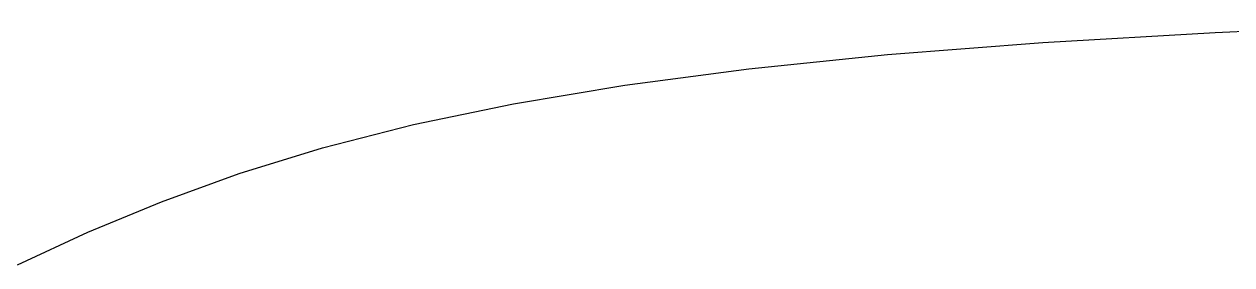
# Model space of a CAD drawing. Header units: millimetres. Extents: x 104198 to 1296755, y -81101 to 81453.
# Drawn here: x 591191.7 to 591287.6, y -26074.2 to -26055 of the extents above; entities that cross this region are included whole.
import ezdxf

# ---------------------------------------------------------------- set-up
doc = ezdxf.new("R2010")
doc.units = ezdxf.units.MM
doc.linetypes.add('HIDDEN2', pattern=[0.1875, 0.125, -0.0625])

# ---------------------------------------------------------------- blocks, each defined once
blk = doc.blocks.new('hgfhdrht')
at = {"color": 250, "linetype": 'HIDDEN2', "ltscale": 600}
for p, q in [((591272.592, -31062.735, 0), (591286.279, -31061.934, 0)), ((591286.279, -31061.934, 0), (591301.009, -31061.27, 0)), ((591260.267, -31063.695, 0), (591272.592, -31062.735, 0)), ((591249.253, -31064.822, 0), (591260.267, -31063.695, 0)), ((591239.405, -31066.121, 0), (591249.253, -31064.822, 0)), ((591230.579, -31067.597, 0), (591239.405, -31066.121, 0)), ((591222.633, -31069.256, 0), (591230.579, -31067.597, 0)), ((591215.422, -31071.102, 0), (591222.633, -31069.256, 0)), ((591208.802, -31073.141, 0), (591215.422, -31071.102, 0)), ((591202.63, -31075.378, 0), (591208.802, -31073.141, 0)), ((591196.783, -31077.81, 0), (591202.63, -31075.378, 0)), ((591191.222, -31080.399, 0), (591196.783, -31077.81, 0))]:
    blk.add_line(p, q, dxfattribs=at)

msp = doc.modelspace()

# ---------------------------------------------------------------- block references
at = {"color": 2}
msp.add_blockref('hgfhdrht', (0, 5006.229), dxfattribs=at)

doc.saveas('drawing.dxf')
